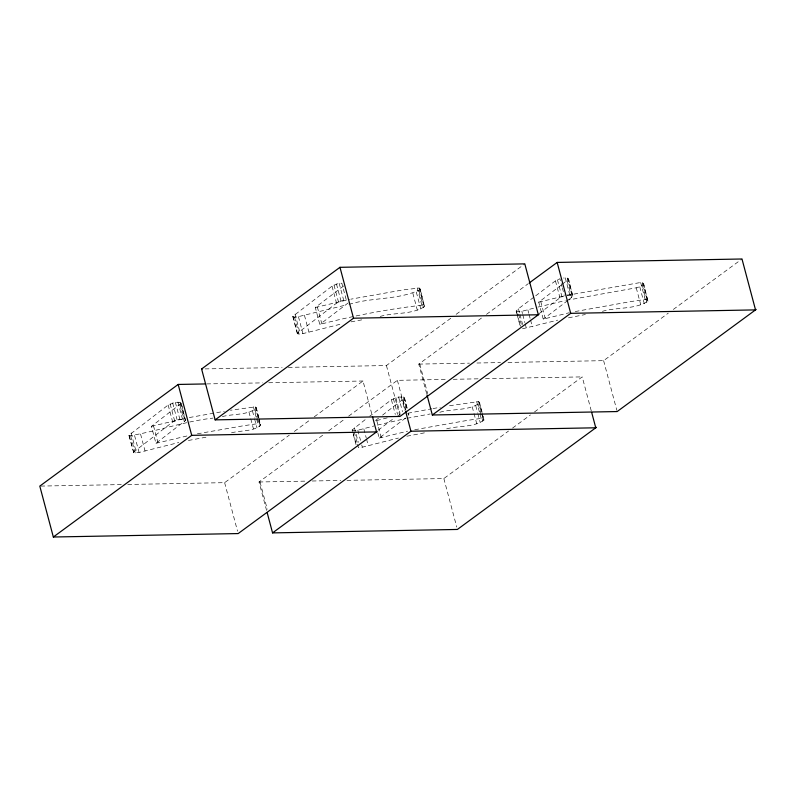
<?xml version="1.0" encoding="UTF-8"?>
<svg xmlns="http://www.w3.org/2000/svg" width="796" height="796" viewBox="0 0 796 796"><rect width="100%" height="100%" fill="white"/><g stroke="black" fill="none" stroke-linecap="round" stroke-linejoin="round"><path stroke-width="0.6" stroke-dasharray="3.98 2.98" d="M258.541 417.512L256.183 407.502L255.247 406.865L230.432 410.258M231.497 432.825C241.009 430.238 252.64 431.78 260.64 425.422L259.197 418.815M380.16 316.45C394.418 312.221 411.83 314.918 424.507 306.579L420.049 288.659L419.104 288.013L402.796 289.953L350.807 299.177M424.507 306.579L420.049 288.659M446.626 428.855C458.695 425.482 473.431 427.641 483.898 420.169L479.441 402.249L478.505 401.602L448.835 405.831M483.898 420.169L482.456 413.562M602.383 311.345C617.049 306.997 634.86 309.694 647.944 301.246L643.476 283.326L640.651 282.5L567.14 295.286M647.944 301.246L643.476 283.326M180.99 403.522L151.429 426.348L155.946 443.312L185.508 420.487L181.05 402.647L175.339 402.249L168.155 405.025L128.872 435.263L133.778 452.795L139.081 452.456L178.792 442.516M185.508 420.487L181.05 402.647M406.955 408.447L404.308 397.383L398.597 396.995L391.413 399.761L369.682 416.228M568.742 299.784L572.802 296.311L568.354 278.471L563.498 277.993M572.802 296.311L568.354 278.471M382.558 415.124L404.249 398.269M562.284 284.301L568.284 279.346M133.39 452.228L172.672 421.989L179.846 419.223L185.567 419.611M297.246 333.385L292.739 316.41L332.022 286.172L336.489 284.063L341.802 283.157L346.32 300.122L340.996 301.037L336.529 303.147L297.246 333.385L299.047 334.111L302.948 333.604L342.648 323.664M356.041 444.705L352.13 429.999L365.732 419.223M516.773 313.345L516.166 311.077L518.425 308.739L534.713 296.57M222.333 416.597C233.337 413.621 246.72 415.452 256.133 408.457M348.937 304.44C371.294 297.167 399.104 300.142 419.99 289.615M439.79 412.258C452.556 408.607 468.207 410.985 479.391 403.194M566.354 300.331L636.243 287.814L639.755 286.769L643.427 284.281M343.703 285.933L315.296 307.495L319.803 324.47L321.853 323.882C355.265 315.395 389.453 308.878 423.621 304.987L424.566 305.624M348.22 302.898L319.803 324.47M561.319 285.048L538.723 302.172L543.24 319.136L569.289 312.738M405.671 417.96L379.204 438.049L377.692 432.397M567.777 300.53L543.24 319.136M535.698 295.814L555.449 280.839L559.916 278.729L562.026 286.65M378.627 418.109L374.687 421.084L387.572 417.771M378.15 430.208L393.95 418.228M539.23 313.534L559.966 297.813L564.434 295.704M127.748 484.465L224.631 482.665L289.336 435.123M294.321 431.472L310.241 419.771M314.231 416.845L363.006 381.005L372.14 415.333M288.301 367.364L386.428 365.533L452.128 317.266M456.118 314.34L524.803 263.874M426.666 393.692L418.786 364.1L482.495 317.286M486.485 314.36L528.295 283.645M266.58 510.405L259.018 481.998L323.723 434.457M328.708 430.795L344.628 419.094M348.618 416.169L397.393 380.329L447.014 379.413M507.977 362.439L603.617 360.658L668.322 313.117M673.307 309.455L741.991 258.989M346.966 480.356L443.85 478.555L508.554 431.014M512.534 428.089L530.454 414.925M534.444 412L582.224 376.886L591.358 411.224M397.891 415.582L400.398 414.616M315.296 307.495L349.623 299.415M538.723 302.172L565.966 295.535M151.429 426.348L184.582 418.507M155.946 443.312L189.1 435.472M379.204 438.049L407.622 431.173M292.739 316.41L294.53 317.146L298.43 316.639L346.509 304.888M516.166 311.077L517.967 311.813L521.858 311.306L536.832 307.385M128.872 435.263L129.26 435.83C157.24 431.352 184.563 421.253 213 418.109M522.475 328.778L557.707 320.141M352.13 429.999L353.921 430.736L357.822 430.228L373.921 425.989M357.533 444.307L358.439 447.7L362.339 447.193L398.458 438.029M537.957 307.077L565.16 300.59M377.433 425.094L405.91 418.477M568.473 317.823L585.388 314.5M406.836 436.218L424.984 432.745M575.21 311.535L630.75 301.585L645.168 299.465L647.994 300.291M189.319 417.542L224.353 411.303M197.378 433.79L243.447 425.76L257.864 423.641L260.7 424.477M407.841 413.243L431.82 408.756M414.716 429.731L466.705 420.507L481.122 418.388L483.958 419.213M351.026 321.863L364.379 319.385M188.373 440.477L207.796 436.875M407.124 418.248L430.188 413.97M433.034 408.547L440.327 407.293M567.15 295.037L572.861 295.435M418.786 364.1L469.471 363.155M476.923 363.016L500.525 362.578M205.079 368.906L282.092 367.473M206.711 383.911L262.531 382.876M268.73 382.757L363.006 381.005M453.213 379.294L479.262 378.806M485.47 378.697L582.224 376.886M40.795 486.087L121.529 484.585M259.018 481.998L305.972 481.122M312.181 481.003L340.748 480.476M407.811 413.85L408.826 414.358L408.766 415.233L408.159 412.965M642.541 282.68L647.058 299.654M642.332 285.386L646.85 302.361M640.651 282.5L645.168 299.465M639.755 286.769L644.272 303.734M636.243 287.814L640.76 304.788M603.617 360.658L616.85 410.368M567.339 277.963L571.846 294.928M567.14 280.6L571.657 297.565M565.24 277.824L569.747 294.789M562.324 287.784L564.135 294.57M557.419 279.695L561.936 296.659M555.449 280.839L559.966 297.813M540.763 301.575L545.28 318.549M527.847 309.893L528.753 313.286M529.051 314.42L530.255 318.947M530.564 320.072L532.365 326.858M521.858 311.306L522.465 313.574M522.763 314.699L524.872 322.619M525.171 323.753L526.375 328.28M518.425 308.739L519.629 313.266M519.927 314.39L522.644 324.579M518.564 314.082L521.271 324.261M516.564 311.654L520.475 326.35M517.072 314.48L520.385 326.917M479.441 402.249L482.147 412.428M478.505 401.602L481.51 412.915M481.809 414.039L483.013 418.567M478.296 404.308L482.804 421.273M476.615 401.413L479.62 412.726M479.918 413.86L481.122 418.388M475.719 405.691L477.53 412.477M477.829 413.602L480.237 422.656M472.207 406.736L473.71 412.388M474.008 413.522L476.724 423.701M419.104 288.013L423.621 304.987M418.895 290.719L423.412 307.694M417.213 287.834L421.731 304.798M416.328 292.102L420.835 309.067M412.816 293.147L417.323 310.122M419.781 364.08L427.651 393.672M443.85 478.555L456.765 527.091M404.308 397.383L407.323 408.696M403.293 396.876L406.905 410.447M403.104 399.512L405.811 409.691M397.393 380.329L405.264 409.93M401.194 396.746L404.806 410.318M398.597 396.995L402.507 411.701M395.881 397.652L400.09 413.492M386.428 365.533L399.662 415.253M393.373 398.607L397.592 414.447M391.413 399.761L395.323 414.467M376.727 420.497L381.244 437.462M339.195 283.406L343.713 300.371M336.489 284.063L340.996 301.037M333.982 285.028L338.499 301.992M332.022 286.172L336.529 303.147M363.812 428.815L366.22 437.86M366.518 438.994L368.329 445.78M357.822 430.228L360.528 440.407M361.732 444.934L362.339 447.193M354.389 427.661L358.3 442.357M354.23 431.86L357.235 443.173M352.817 431.701L356.13 444.138M317.335 306.908L321.853 323.882M304.42 315.226L308.938 332.191M298.43 316.639L302.948 333.604M294.998 314.072L299.505 331.036M294.53 317.146L299.047 334.111M293.127 316.987L297.644 333.952M256.183 407.502L258.889 417.681M258.839 418.636L260.64 425.422M255.247 406.865L259.755 423.83M255.038 409.572L257.138 417.482M257.446 418.616L259.546 426.537M253.357 406.676L256.362 417.99M256.66 419.114L257.864 423.641M252.461 410.945L254.272 417.731M254.571 418.865L256.979 427.91M248.949 412L250.451 417.651M250.75 418.786L253.466 428.964M260.013 481.978L267.257 509.201M224.631 482.665L237.546 531.201M180.035 402.139L184.553 419.104M179.846 404.776L184.354 421.741M177.936 402L182.453 418.965M175.339 402.249L179.846 419.223M172.623 402.915L177.14 419.88M170.125 403.87L174.632 420.835M168.155 405.025L172.672 421.989M153.469 425.76L157.986 442.725M140.554 434.069L145.071 451.043M134.564 435.482L139.081 452.456M131.131 432.915L135.648 449.879M130.663 435.989L135.181 452.964M129.26 435.83L133.778 452.795"/><path stroke-width="1.19" d="M205.468 383.941L178.175 384.448L39.8 486.107L53.342 537.011L238.173 533.569L377.214 431.422M201.597 368.976L339.972 267.317L524.803 263.874L538.345 314.768L353.514 318.211L215.139 419.87L201.597 368.976L202.592 368.956M53.342 537.011L191.717 435.342L376.548 431.9L372.458 416.517M529.29 282.908L557.16 262.431L741.991 258.989L755.533 309.893L570.702 313.335L432.327 414.995L426.974 394.876M539.011 314.281L399.97 416.437L215.139 419.87M267.207 512.773L272.56 532.892L410.935 431.233L595.766 427.79L591.677 412.408M756.2 309.405L617.159 411.552L432.327 414.995M596.433 427.303L457.392 529.449L272.56 532.892M557.16 262.431L570.702 313.335M405.582 411.114L410.935 431.233M339.972 267.317L353.514 318.211M178.175 384.448L191.717 435.342"/></g></svg>
